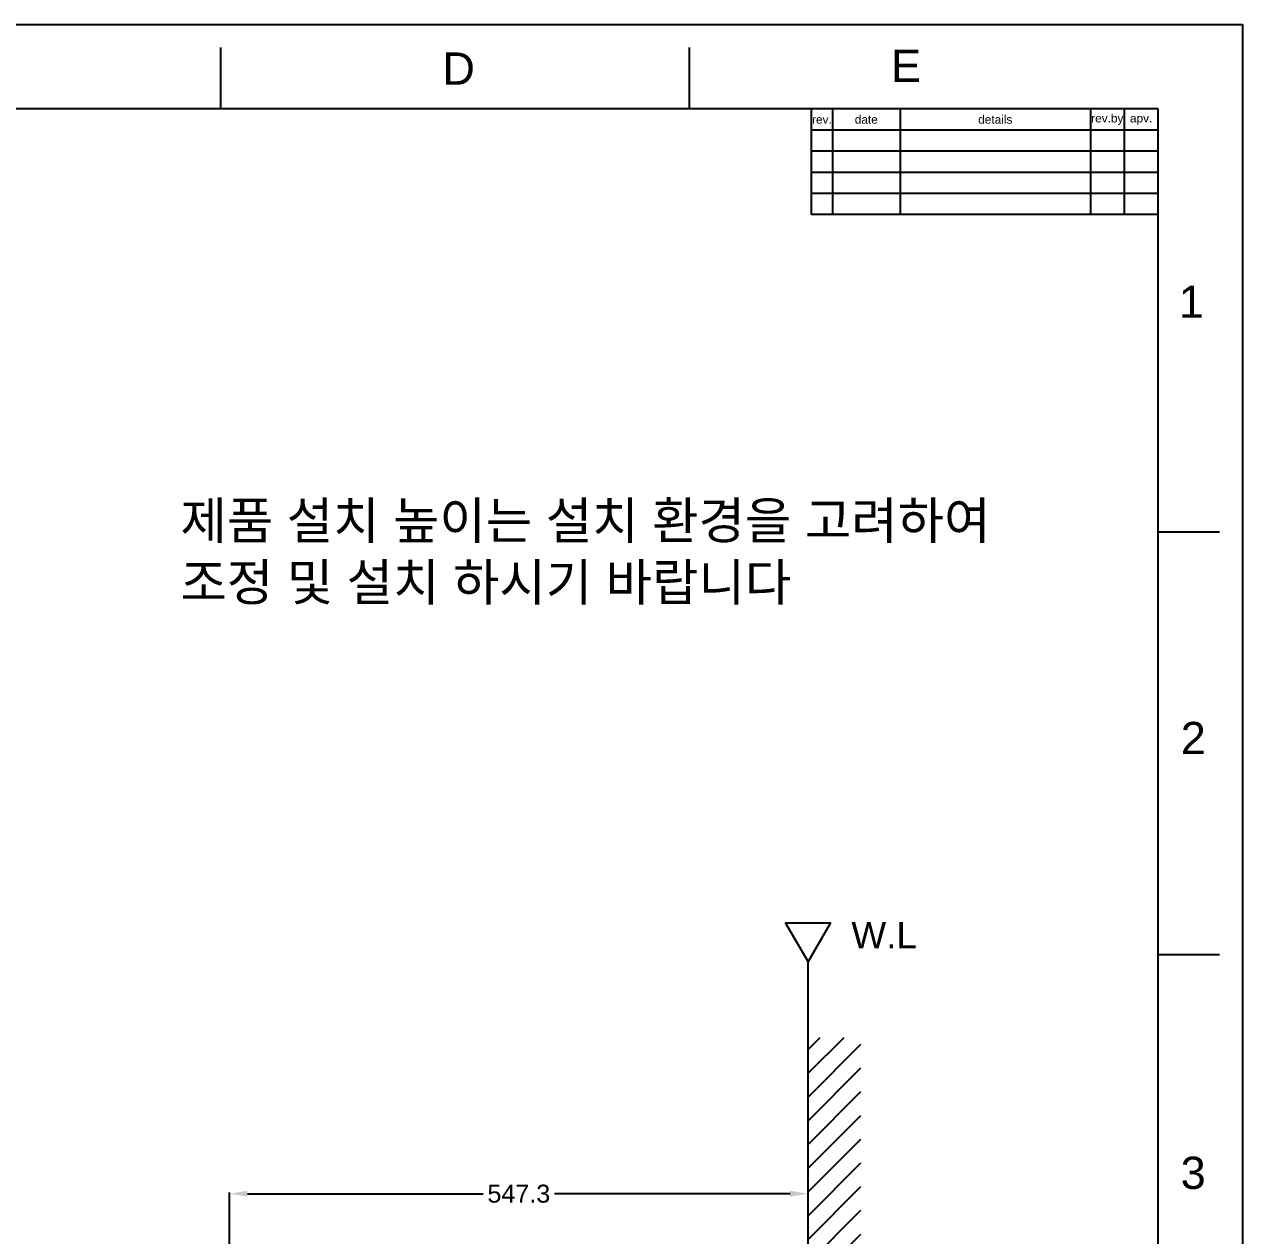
# Model space of a CAD drawing. Header units: millimetres. Extents: x 2915 to 5291, y 1031 to 4391.
# Drawn here: x 4138 to 5291, y 3245 to 4391 of the extents above; entities that cross this region are included whole.
import ezdxf

# ---------------------------------------------------------------- set-up
doc = ezdxf.new("R2010")
doc.units = ezdxf.units.MM
for name, color, linetype in [('FORM', 7, 'Continuous'), ('hatch', 2, 'Continuous'), ('벽', 2, 'Continuous')]:
    doc.layers.add(name, color=color, linetype=linetype)
doc.layers.add('TEXT', color=2, linetype='Continuous', lineweight=13)
doc.styles.get("Standard").update_dxf_attribs({"font": 'arial.ttf'})
doc.dimstyles.new('ISO-25', dxfattribs={"dimtxt": 17, "dimasz": 17, "dimexe": 1.25, "dimexo": 0.625, "dimgap": 5, "dimtad": 1, "dimtih": 1, "dimtoh": 1, "dimdec": 1, "dimdsep": 46, "dimtxsty": 'Standard', "dimcen": 0, "dimclrd": 3, "dimclre": 3, "dimclrt": 4, "dimadec": 0, "dimazin": 0, "dimtfac": 1, "dimtdec": 1, "dimtmove": 0, "dimatfit": 3, "dimfxl": 1, "dimarcsym": 0})

# ---------------------------------------------------------------- blocks, each defined once
blk = doc.blocks.new('*D4')
at = {"color": 3, "lineweight": -2, "transparency": 16777216}
for p, q in [((4332.3, 3039.4), (4332.3, 3286.2)), ((4349.3, 3284.9), (4572.3, 3284.9)), ((4862.6, 3284.9), (4639.6, 3284.9)), ((4879.6, 2887.9), (4879.6, 3286.2))]:
    blk.add_line(p, q, dxfattribs=at)
at = {"color": 3, "transparency": 16777216}
for points in [[(4349.3, 3287.8), (4349.3, 3282.1), (4332.3, 3284.9)], [(4862.6, 3287.8), (4862.6, 3282.1), (4879.6, 3284.9)]]:
    blk.add_solid(points, dxfattribs=at)
at = {"layer": 'Defpoints', "color": 0, "transparency": 16777216}
for p in [(4332.3, 3284.9), (4332.3, 3038.7), (4879.6, 2887.3)]:
    blk.add_point(p, dxfattribs=at)
at = {"color": 4, "transparency": 16777216, "insert": (4606, 3284.9), "char_height": 17, "attachment_point": 5}
blk.add_mtext('547.3', dxfattribs=at)

msp = doc.modelspace()

# ---------------------------------------------------------------- hatches: boundary and pattern name
at = {"layer": 'hatch'}
h = msp.add_hatch(dxfattribs=at)
h.set_pattern_fill('ANSI31', color=256, scale=5)
h.set_pattern_definition([(45, (-10257.139, 6896.133), (-11.22532, 11.22532), [])])
h.paths.add_polyline_path([(4879.62, 1362.25), (4929.62, 1362.25), (4929.62, 3432.82), (4879.62, 3432.82)])

# ---------------------------------------------------------------- linework, layer by layer
at = {"layer": 'FORM', "color": 7, "linetype": 'Continuous'}
for p, q in [((2914.65, 4391.24), (5290.65, 4391.24)), ((5290.65, 4391.24), (5290.65, 1031.24)), ((4324.25, 4311.24), (4324.25, 4369.39)), ((4767.45, 4311.24), (4767.45, 4369.39)), ((5210.65, 4311.24), (2994.65, 4311.24)), ((5210.65, 1111.24), (5210.65, 4311.24)), ((5210.65, 3911.24), (5268.8, 3911.24)), ((5210.65, 3511.24), (5268.8, 3511.24))]:
    msp.add_line(p, q, dxfattribs=at)
at = {"layer": 'FORM'}
for p, q in [((4882.65, 4311.24), (4882.65, 4211.24)), ((4902.65, 4311.24), (4902.65, 4211.24)), ((4966.65, 4311.24), (4966.65, 4211.24)), ((5146.65, 4311.24), (5146.65, 4211.24)), ((5178.65, 4311.24), (5178.65, 4211.24)), ((5210.65, 4291.24), (4882.65, 4291.24)), ((5210.65, 4271.24), (4882.65, 4271.24)), ((5210.65, 4251.24), (4882.65, 4251.24)), ((5210.65, 4231.24), (4882.65, 4231.24)), ((5210.65, 4211.24), (4882.65, 4211.24))]:
    msp.add_line(p, q, dxfattribs=at)
at = {"layer": '벽'}
msp.add_line((4879.62, 1362.25), (4879.62, 3504.23), dxfattribs=at)
msp.add_lwpolyline([(4879.62, 3504.23), (4900.87, 3541.05), (4858.36, 3541.05)], close=True, dxfattribs=at)

# ---------------------------------------------------------------- texts
at = {"layer": 'FORM', "char_height": 30.5, "attachment_point": 5}
for s, width, insert in [('D', 40, (4549.06, 4349.43)), ('E', 40, (4972.24, 4351.97)), ('1', 200, (5242.06, 4128.87)), ('2', 200, (5243.97, 3716.07)), ('3', 200, (5243.89, 3304.52))]:
    msp.add_mtext_dynamic_manual_height_columns(s, width=width, gutter_width=50, heights=[0], dxfattribs=dict(at, insert=insert))
at = {"layer": 'TEXT', "char_height": 8, "attachment_point": 5}
for s, width, insert in [('rev.', 20, (4892.65, 4301.24)), ('date', 64, (4934.65, 4301.24)), ('details', 180, (5056.65, 4301.24)), ('rev.by', 32, (5162.65, 4301.24)), ('apv.', 32, (5194.65, 4301.24))]:
    msp.add_mtext_dynamic_manual_height_columns(s, width=width, gutter_width=50, heights=[0], dxfattribs=dict(at, insert=insert))
at = {"layer": 'TEXT', "color": 2, "insert": (4285.86, 3939.4), "char_height": 35, "attachment_point": 1}
msp.add_mtext_dynamic_manual_height_columns('{\\fGulim|b0|i0|c129|p50;제품 설치 높이는 설치 환경을 고려하여\\P조정 및 설치 하시기 바랍니다}', width=2138.2876, gutter_width=1, heights=[0], dxfattribs=at)
at = {"layer": '벽', "color": 2, "insert": (4920.54, 3542.04), "char_height": 25, "attachment_point": 1}
msp.add_mtext_dynamic_manual_height_columns('W.L', width=106.6179, gutter_width=1, heights=[0], dxfattribs=at)

# ---------------------------------------------------------------- dimensions: what is measured, and where the dimension line sits
dim = msp.add_linear_dim(base=(4332.29, 3284.94), p1=(4879.62, 2887.29), p2=(4332.29, 3038.75), dimstyle='ISO-25', override={"dimtad": 0})
dim.commit()
dim.dimension.update_dxf_attribs({"geometry": '*D4', "text_midpoint": (4605.95, 3284.94)})

doc.saveas('drawing.dxf')
